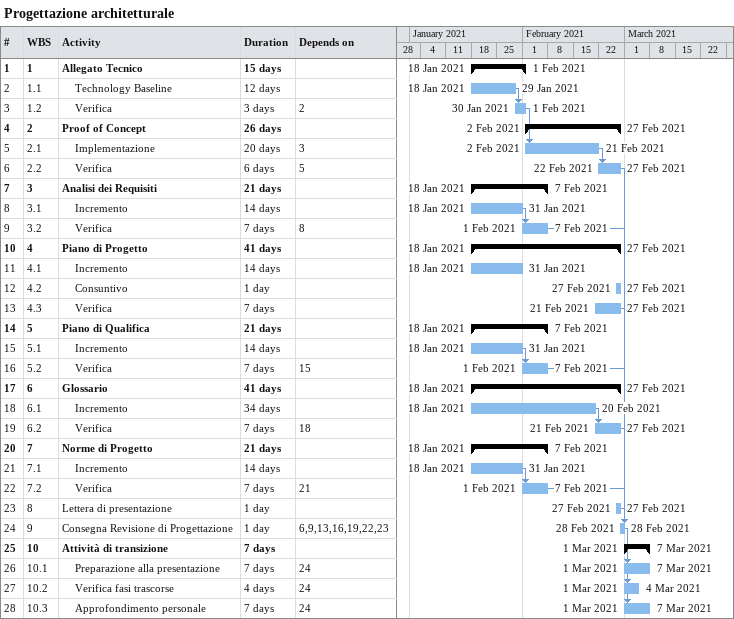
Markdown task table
Progettazione architetturale

| ID | WBS | Task | Duration | Start | Finish | Predecessors |
|---|---|---|---|---|---|---|
| 1 | 1 | **Allegato Tecnico** | 15d | 2021-01-18 | 2021-02-01 |  |
| 2 | 1.1 | Technology Baseline | 12d | 2021-01-18 | 2021-01-29 |  |
| 3 | 1.2 | Verifica | 3d | 2021-01-30 | 2021-02-01 | 2 |
| 4 | 2 | **Proof of Concept** | 26d | 2021-02-02 | 2021-02-27 |  |
| 5 | 2.1 | Implementazione | 20d | 2021-02-02 | 2021-02-21 | 3 |
| 6 | 2.2 | Verifica | 6d | 2021-02-22 | 2021-02-27 | 5 |
| 7 | 3 | **Analisi dei Requisiti** | 21d | 2021-01-18 | 2021-02-07 |  |
| 8 | 3.1 | Incremento | 14d | 2021-01-18 | 2021-01-31 |  |
| 9 | 3.2 | Verifica | 7d | 2021-02-01 | 2021-02-07 | 8 |
| 10 | 4 | **Piano di Progetto** | 41d | 2021-01-18 | 2021-02-27 |  |
| 11 | 4.1 | Incremento | 14d | 2021-01-18 | 2021-01-31 |  |
| 12 | 4.2 | Consuntivo | 1d | 2021-02-27 | 2021-02-27 |  |
| 13 | 4.3 | Verifica | 7d | 2021-02-21 | 2021-02-27 |  |
| 14 | 5 | **Piano di Qualifica** | 21d | 2021-01-18 | 2021-02-07 |  |
| 15 | 5.1 | Incremento | 14d | 2021-01-18 | 2021-01-31 |  |
| 16 | 5.2 | Verifica | 7d | 2021-02-01 | 2021-02-07 | 15 |
| 17 | 6 | **Glossario** | 41d | 2021-01-18 | 2021-02-27 |  |
| 18 | 6.1 | Incremento | 34d | 2021-01-18 | 2021-02-20 |  |
| 19 | 6.2 | Verifica | 7d | 2021-02-21 | 2021-02-27 | 18 |
| 20 | 7 | **Norme di Progetto** | 21d | 2021-01-18 | 2021-02-07 |  |
| 21 | 7.1 | Incremento | 14d | 2021-01-18 | 2021-01-31 |  |
| 22 | 7.2 | Verifica | 7d | 2021-02-01 | 2021-02-07 | 21 |
| 23 | 8 | Lettera di presentazione | 1d | 2021-02-27 | 2021-02-27 |  |
| 24 | 9 | Consegna Revisione di Progettazione | 1d | 2021-02-28 | 2021-02-28 | 6, 9, 13, 16, 19, 22, 23 |
| 25 | 10 | **Attività di transizione** | 7d | 2021-03-01 | 2021-03-07 |  |
| 26 | 10.1 | Preparazione alla presentazione | 7d | 2021-03-01 | 2021-03-07 | 24 |
| 27 | 10.2 | Verifica fasi trascorse | 4d | 2021-03-01 | 2021-03-04 | 24 |
| 28 | 10.3 | Approfondimento personale | 7d | 2021-03-01 | 2021-03-07 | 24 |
